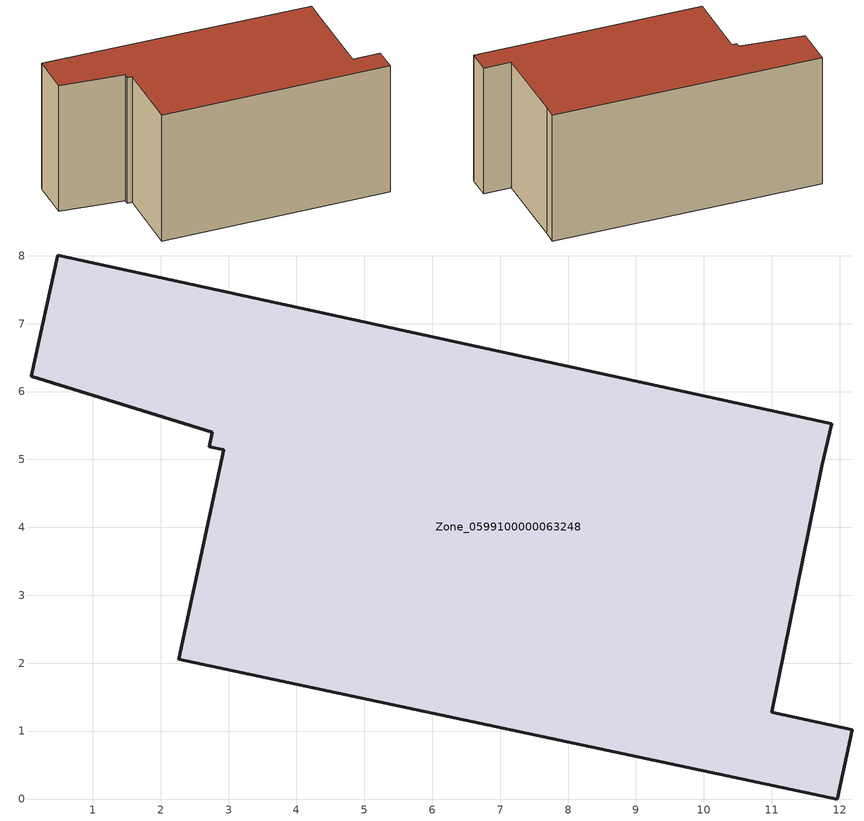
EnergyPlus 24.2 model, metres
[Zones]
Zone_0599100000063248
 floor ground (C_G): 0.48,8.01 11.88,5.53 11.73,4.9 11,1.28 12.18,1.02 11.96,0 2.27,2.06 2.93,5.14 2.72,5.19 2.76,5.4 0.1,6.22 z0
 wall outside (C_F): 2.27,2.06 11.96,0 12.18,1.02 11,1.28 11.73,4.9 11.88,5.53 0.48,8.01 0.1,6.22 2.76,5.4 2.72,5.19 2.93,5.14 2.27,2.06 z0:5.97
 roof outside (C_R): 11.88,5.53 0.48,8.01 0.1,6.22 2.76,5.4 2.72,5.19 2.93,5.14 2.27,2.06 11.96,0 12.18,1.02 11,1.28 11.73,4.9 z5.97
[BUILDING]
Pand.0599100000063248: North Axis=0; Terrain=City; Loads Convergence Tolerance Value=0.04; Temperature Convergence Tolerance Value=0.4; Solar Distribution=FullExterior; Maximum Number of Warmup Days=25; Minimum Number of Warmup Days=1
[Site:Location]
Rotterdam.The.Hague.AP_ZH_NLD Design_Conditions: Latitude=51.96; Longitude=4.45; Time Zone=1; Elevation=-4.5
[SITE:GROUNDTEMPERATURE:BUILDINGSURFACE]
18, 18, 18, 18, 18, 18, 18, 18, 18, 18, 18, 18
[MATERIAL] Thermal Absorptance=0.9; Solar Absorptance=0.7; Visible Absorptance=0.7
Name | Roughness | Thickness | Conductivity | Density | Specific Heat
G.TI.1975-1991 | MediumSmooth | 0.15 | 0.288461 | 540 | 1210
F.TI.1975-1991 | Rough | 0.3 | 0.230769 | 1920 | 840
R.TI.1975-1991 | MediumRough | 0.2 | 0.153846 | 1500 | 1000
[CONSTRUCTION]
C_G: G.TI.1975-1991
C_F: F.TI.1975-1991
C_R: R.TI.1975-1991
[ZONE]
Zone_0599100000063248: Type=1; Multiplier=1; Ceiling Height=Autocalculate; Volume=Autocalculate; Floor Area=autocalculate; Part of Total Floor Area=Yes
[ZONEINFILTRATION:DESIGNFLOWRATE]
Infil_Zone_0599100000063248: Zone or ZoneList or Space or SpaceList=Zone_0599100000063248; Schedule=AlwaysOn; Design Flow Rate Calculation Method=Flow/Area; Flow Rate per Floor Area=0.003; Constant Term Coefficient=1; Temperature Term Coefficient=0; Velocity Term Coefficient=0; Velocity Squared Term Coefficient=0
[HVACTEMPLATE:ZONE:IDEALLOADSAIRSYSTEM]
Zone_0599100000063248: Maximum Heating Supply Air Temperature=50; Minimum Cooling Supply Air Temperature=13; Maximum Heating Supply Air Humidity Ratio=0.0156; Minimum Cooling Supply Air Humidity Ratio=0.0077; Heating Limit=NoLimit; Cooling Limit=NoLimit; Dehumidification Control Type=ConstantSensibleHeatRatio; Cooling Sensible Heat Ratio=0.7; Dehumidification Setpoint=60; Humidification Control Type=None; Humidification Setpoint=30; Outdoor Air Method=None; Outdoor Air Flow Rate per Person=0.00944; Outdoor Air Flow Rate per Zone Floor Area=0; Outdoor Air Flow Rate per Zone=0; Demand Controlled Ventilation Type=None; Outdoor Air Economizer Type=NoEconomizer; Heat Recovery Type=None; Sensible Heat Recovery Effectiveness=0.7; Latent Heat Recovery Effectiveness=0.65
[ZONECONTROL:THERMOSTAT]
ThermostatControl_Zone_0599100000063248: Zone or ZoneList=Zone_0599100000063248; Control Type Schedule=DualSetpointControlType; Control 1=Thermostat_Zone_0599100000063248; Temperature Difference Between Cutout And Setpoint=0
[THERMOSTATSETPOINT:DUALSETPOINT]
Thermostat_Zone_0599100000063248: Heating Setpoint Temperature Schedule=HeatingSetpoint_Zone_0599100000063248; Cooling Setpoint Temperature Schedule=CoolingSetpoint_Zone_0599100000063248
[SCHEDULE:COMPACT]
HeatingSetpoint_Zone_0599100000063248: Through: 12/31, For: AllDays, Until: 24:00, 21
CoolingSetpoint_Zone_0599100000063248: Through: 12/31, For: AllDays, Until: 24:00, 24
DualSetpointControlType: Through: 12/31, For: AllDays, Until: 24:00, 4
AlwaysOn: Through: 12/31, For: AllDays, Until: 24:00, 1
